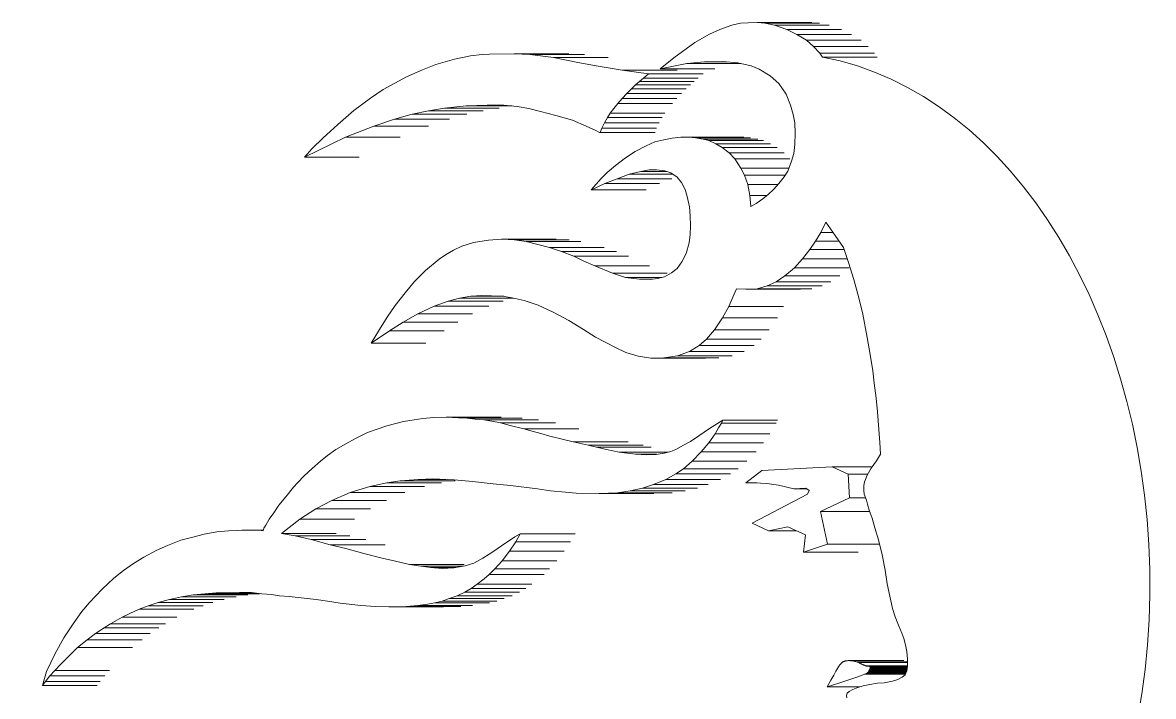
# Model space of a CAD drawing. Header units: inches. Extents: x 20 to 536, y 8 to 344.
# Drawn here: x 234.662 to 235.574, y 127.708 to 128.252 of the extents above; entities that cross this region are included whole.
import ezdxf

# ---------------------------------------------------------------- set-up
doc = ezdxf.new("R2010")
doc.units = ezdxf.units.IN
doc.header["$LTSCALE"] = 16
doc.header["$MEASUREMENT"] = 0
doc.layers.add('Visible (ANSI)', color=7, linetype='Continuous', lineweight=50)

msp = doc.modelspace()

# ---------------------------------------------------------------- linework, layer by layer
at = {"layer": 'Visible (ANSI)', "linetype": 'Continuous', "lineweight": 18}
for p, q in [((235.234134, 128.249517), (235.241053, 128.251171)), ((235.241053, 128.251171), (235.247384, 128.251547)), ((235.247384, 128.251547), (235.254591, 128.251682)), ((235.298786, 128.251682), (235.254591, 128.251682)), ((235.254591, 128.251682), (235.260666, 128.251152)), ((235.304861, 128.251152), (235.260666, 128.251152)), ((235.260666, 128.251152), (235.268648, 128.249587)), ((235.204365, 128.235677), (235.216014, 128.242428)), ((235.216014, 128.242428), (235.224457, 128.24607)), ((235.224457, 128.24607), (235.234134, 128.249517)), ((235.312842, 128.249587), (235.268648, 128.249587)), ((235.268648, 128.249587), (235.278503, 128.246104)), ((235.322697, 128.246104), (235.278503, 128.246104)), ((235.278503, 128.246104), (235.286508, 128.242073)), ((235.330702, 128.242073), (235.286508, 128.242073)), ((235.286508, 128.242073), (235.294291, 128.237395)), ((235.187219, 128.22338), (235.204365, 128.235677)), ((235.338485, 128.237395), (235.294291, 128.237395)), ((235.294291, 128.237395), (235.299952, 128.232462)), ((235.344146, 128.232462), (235.299952, 128.232462)), ((235.299952, 128.232462), (235.305162, 128.227092)), ((235.010194, 128.222248), (235.023028, 128.224833)), ((235.023028, 128.224833), (235.032559, 128.225891)), ((235.032559, 128.225891), (235.038447, 128.226178)), ((235.038447, 128.226178), (235.058459, 128.226553)), ((235.102654, 128.226553), (235.058459, 128.226553)), ((235.058459, 128.226553), (235.071111, 128.225995)), ((235.115306, 128.225995), (235.071111, 128.225995)), ((235.071111, 128.225995), (235.090053, 128.223427)), ((235.134247, 128.223427), (235.090053, 128.223427)), ((235.090053, 128.223427), (235.109892, 128.219622)), ((235.176206, 128.214464), (235.187219, 128.22338)), ((235.349356, 128.227092), (235.305162, 128.227092)), ((235.305162, 128.227092), (235.307379, 128.223832)), ((235.351573, 128.223832), (235.307379, 128.223832)), ((234.971543, 128.208045), (234.98435, 128.21356)), ((234.98435, 128.21356), (234.995302, 128.217867)), ((234.995302, 128.217867), (235.010194, 128.222248)), ((235.109892, 128.219622), (235.126178, 128.216586)), ((235.126178, 128.216586), (235.145718, 128.213193)), ((235.197907, 128.218822), (235.176206, 128.214464)), ((235.2204, 128.214464), (235.176206, 128.214464)), ((235.21195, 128.220144), (235.197907, 128.218822)), ((235.241147, 128.218822), (235.197907, 128.218822)), ((235.226752, 128.220421), (235.21195, 128.220144)), ((235.229836, 128.220144), (235.21195, 128.220144)), ((235.238944, 128.219325), (235.226752, 128.220421)), ((235.249649, 128.216878), (235.238944, 128.219325)), ((235.256235, 128.214089), (235.249649, 128.216878)), ((235.265093, 128.208694), (235.256235, 128.214089)), ((234.952766, 128.19773), (234.971543, 128.208045)), ((235.189912, 128.213193), (235.145718, 128.213193)), ((235.145718, 128.213193), (235.166759, 128.210259)), ((235.162801, 128.20684), (235.159528, 128.204165)), ((235.166759, 128.210259), (235.162801, 128.20684)), ((235.206995, 128.20684), (235.162801, 128.20684)), ((235.210953, 128.210259), (235.166759, 128.210259)), ((235.272085, 128.20247), (235.265093, 128.208694)), ((234.942397, 128.190737), (234.952766, 128.19773)), ((235.153068, 128.198248), (235.149402, 128.194542)), ((235.156496, 128.201494), (235.153068, 128.198248)), ((235.197262, 128.198248), (235.153068, 128.198248)), ((235.159528, 128.204165), (235.156496, 128.201494)), ((235.20069, 128.201494), (235.156496, 128.201494)), ((235.203722, 128.204165), (235.159528, 128.204165)), ((235.277976, 128.193843), (235.272085, 128.20247)), ((234.929009, 128.180816), (234.942397, 128.190737)), ((235.142078, 128.18645), (235.138898, 128.182412)), ((235.1455, 128.190378), (235.142078, 128.18645)), ((235.186272, 128.18645), (235.142078, 128.18645)), ((235.149402, 128.194542), (235.1455, 128.190378)), ((235.189694, 128.190378), (235.1455, 128.190378)), ((235.193596, 128.194542), (235.149402, 128.194542)), ((235.281618, 128.185173), (235.277976, 128.193843)), ((234.916049, 128.169438), (234.929009, 128.180816)), ((234.976074, 128.177821), (234.961897, 128.173862)), ((234.989282, 128.180607), (234.976074, 128.177821)), ((235.020268, 128.177821), (234.976074, 128.177821)), ((235.002169, 128.182695), (234.989282, 128.180607)), ((235.033476, 128.180607), (234.989282, 128.180607)), ((235.019552, 128.184437), (235.002169, 128.182695)), ((235.046363, 128.182695), (235.002169, 128.182695)), ((235.036702, 128.184989), (235.019552, 128.184437)), ((235.056502, 128.184437), (235.019552, 128.184437)), ((235.049935, 128.185006), (235.036702, 128.184989)), ((235.050131, 128.184989), (235.036702, 128.184989)), ((235.06089, 128.184057), (235.049935, 128.185006)), ((235.070219, 128.182385), (235.06089, 128.184057)), ((235.079553, 128.18002), (235.070219, 128.182385)), ((235.092164, 128.176794), (235.079553, 128.18002)), ((235.135878, 128.178492), (235.133739, 128.175042)), ((235.138898, 128.182412), (235.135878, 128.178492)), ((235.180072, 128.178492), (235.135878, 128.178492)), ((235.283563, 128.177531), (235.281618, 128.185173)), ((235.284939, 128.170672), (235.283563, 128.177531)), ((234.903916, 128.158369), (234.916049, 128.169438)), ((234.945122, 128.168239), (234.92217, 128.159268)), ((234.961897, 128.173862), (234.945122, 128.168239)), ((234.989316, 128.168239), (234.945122, 128.168239)), ((235.006091, 128.173862), (234.961897, 128.173862)), ((235.105484, 128.172859), (235.092164, 128.176794)), ((235.116476, 128.167987), (235.105484, 128.172859)), ((235.124349, 128.164672), (235.116476, 128.167987)), ((235.131204, 128.17079), (235.129072, 128.166545)), ((235.133739, 128.175042), (235.131204, 128.17079)), ((235.175399, 128.17079), (235.131204, 128.17079)), ((235.177933, 128.175042), (235.133739, 128.175042)), ((235.285246, 128.162533), (235.284939, 128.170672)), ((234.92217, 128.159268), (234.889126, 128.143147)), ((234.966364, 128.159268), (234.92217, 128.159268)), ((235.12723, 128.162991), (235.124349, 128.164672)), ((235.127912, 128.163004), (235.12723, 128.162991)), ((235.171424, 128.162991), (235.12723, 128.162991)), ((235.129072, 128.166545), (235.127912, 128.163004)), ((235.172106, 128.163004), (235.127912, 128.163004)), ((235.173267, 128.166545), (235.129072, 128.166545)), ((235.185911, 128.158456), (235.1929, 128.159152)), ((235.237094, 128.159152), (235.1929, 128.159152)), ((235.1929, 128.159152), (235.199496, 128.159134)), ((235.24369, 128.159134), (235.199496, 128.159134)), ((235.199496, 128.159134), (235.204897, 128.15867)), ((235.28507, 128.153241), (235.285246, 128.162533)), ((234.889126, 128.143147), (234.895283, 128.150002)), ((234.895283, 128.150002), (234.903916, 128.158369)), ((235.155996, 128.147591), (235.164847, 128.152275)), ((235.164847, 128.152275), (235.171914, 128.155373)), ((235.171914, 128.155373), (235.179192, 128.157204)), ((235.179192, 128.157204), (235.185911, 128.158456)), ((235.249091, 128.15867), (235.204897, 128.15867)), ((235.204897, 128.15867), (235.211003, 128.157655)), ((235.255197, 128.157655), (235.211003, 128.157655)), ((235.211003, 128.157655), (235.21551, 128.15661)), ((235.259704, 128.15661), (235.21551, 128.15661)), ((235.21551, 128.15661), (235.221232, 128.153893)), ((235.265426, 128.153893), (235.221232, 128.153893)), ((235.221232, 128.153893), (235.226457, 128.150884)), ((235.270651, 128.150884), (235.226457, 128.150884)), ((235.226457, 128.150884), (235.232094, 128.146612)), ((235.284218, 128.145979), (235.28507, 128.153241)), ((234.93332, 128.143147), (234.889126, 128.143147)), ((235.140178, 128.136411), (235.148247, 128.142645)), ((235.148247, 128.142645), (235.155996, 128.147591)), ((235.276288, 128.146612), (235.232094, 128.146612)), ((235.232094, 128.146612), (235.236637, 128.141755)), ((235.280831, 128.141755), (235.236637, 128.141755)), ((235.236637, 128.141755), (235.241506, 128.13408)), ((235.282434, 128.139814), (235.284218, 128.145979)), ((235.133536, 128.130638), (235.140178, 128.136411)), ((235.160646, 128.131631), (235.15112, 128.129271)), ((235.167513, 128.13295), (235.160646, 128.131631)), ((235.181327, 128.131631), (235.160646, 128.131631)), ((235.173411, 128.132862), (235.167513, 128.13295)), ((235.180158, 128.131997), (235.173411, 128.132862)), ((235.184946, 128.130499), (235.180158, 128.131997)), ((235.280111, 128.13408), (235.241506, 128.13408)), ((235.241506, 128.13408), (235.244256, 128.128484)), ((235.276373, 128.12719), (235.279222, 128.131888)), ((235.279222, 128.131888), (235.282434, 128.139814)), ((235.12057, 128.116768), (235.128684, 128.125746)), ((235.128684, 128.125746), (235.133536, 128.130638)), ((235.141466, 128.125718), (235.131675, 128.121765)), ((235.15112, 128.129271), (235.141466, 128.125718)), ((235.18566, 128.125718), (235.141466, 128.125718)), ((235.1866, 128.129271), (235.15112, 128.129271)), ((235.189895, 128.126823), (235.184946, 128.130499)), ((235.193443, 128.122724), (235.189895, 128.126823)), ((235.196585, 128.11703), (235.193443, 128.122724)), ((235.277158, 128.128484), (235.244256, 128.128484)), ((235.244256, 128.128484), (235.246926, 128.120909)), ((235.271954, 128.121719), (235.276373, 128.12719)), ((235.120852, 128.116774), (235.12057, 128.116768)), ((235.164764, 128.116768), (235.12057, 128.116768)), ((235.131675, 128.121765), (235.120852, 128.116774)), ((235.165046, 128.116774), (235.120852, 128.116774)), ((235.175869, 128.121765), (235.131675, 128.121765)), ((235.198184, 128.111307), (235.196585, 128.11703)), ((235.271233, 128.120909), (235.246926, 128.120909)), ((235.246926, 128.120909), (235.248708, 128.112046)), ((235.26349, 128.112829), (235.26792, 128.117185)), ((235.26792, 128.117185), (235.271954, 128.121719)), ((235.199946, 128.103008), (235.198184, 128.111307)), ((235.262506, 128.112046), (235.248708, 128.112046)), ((235.248708, 128.112046), (235.249389, 128.103305)), ((235.249389, 128.103305), (235.253693, 128.105771)), ((235.253693, 128.105771), (235.259182, 128.109404)), ((235.259182, 128.109404), (235.26349, 128.112829)), ((235.200576, 128.09568), (235.199946, 128.103008)), ((235.200791, 128.087749), (235.200576, 128.09568)), ((235.200575, 128.080802), (235.200791, 128.087749)), ((235.309972, 128.090733), (235.305887, 128.082156)), ((235.317513, 128.079991), (235.309972, 128.090733)), ((235.037749, 128.076109), (235.048193, 128.076894)), ((235.092387, 128.076894), (235.048193, 128.076894)), ((235.048193, 128.076894), (235.058587, 128.076493)), ((235.199657, 128.073841), (235.200575, 128.080802)), ((235.305887, 128.082156), (235.301786, 128.075322)), ((235.315993, 128.082156), (235.305887, 128.082156)), ((235.324174, 128.070086), (235.317513, 128.079991)), ((235.003039, 128.06435), (235.009323, 128.068038)), ((235.009323, 128.068038), (235.016031, 128.071338)), ((235.016031, 128.071338), (235.025692, 128.074296)), ((235.025692, 128.074296), (235.037749, 128.076109)), ((235.102781, 128.076493), (235.058587, 128.076493)), ((235.058587, 128.076493), (235.068149, 128.074887)), ((235.112343, 128.074887), (235.068149, 128.074887)), ((235.068149, 128.074887), (235.077577, 128.072683)), ((235.077577, 128.072683), (235.086866, 128.070278)), ((235.13106, 128.070278), (235.086866, 128.070278)), ((235.086866, 128.070278), (235.096726, 128.066892)), ((235.197344, 128.065377), (235.199657, 128.073841)), ((235.297219, 128.068697), (235.291121, 128.060954)), ((235.301786, 128.075322), (235.297219, 128.068697)), ((235.32467, 128.068697), (235.297219, 128.068697)), ((235.320653, 128.075322), (235.301786, 128.075322)), ((235.328418, 128.058191), (235.324174, 128.070086)), ((234.98687, 128.051748), (234.997879, 128.060683)), ((234.997879, 128.060683), (235.003039, 128.06435)), ((235.14092, 128.066892), (235.096726, 128.066892)), ((235.096726, 128.066892), (235.106449, 128.063106)), ((235.150644, 128.063106), (235.106449, 128.063106)), ((235.106449, 128.063106), (235.114704, 128.059267)), ((235.114704, 128.059267), (235.123446, 128.055265)), ((235.189877, 128.053136), (235.193758, 128.058565)), ((235.193758, 128.058565), (235.197344, 128.065377)), ((235.291121, 128.060954), (235.284708, 128.053859)), ((235.327432, 128.060954), (235.291121, 128.060954)), ((234.97797, 128.042654), (234.98687, 128.051748)), ((235.16764, 128.055265), (235.123446, 128.055265)), ((235.123446, 128.055265), (235.137821, 128.049583)), ((235.182015, 128.049583), (235.137821, 128.049583)), ((235.137821, 128.049583), (235.148384, 128.046011)), ((235.179829, 128.0466), (235.185557, 128.049683)), ((235.185557, 128.049683), (235.189877, 128.053136)), ((235.284708, 128.053859), (235.277055, 128.047394)), ((235.328902, 128.053859), (235.284708, 128.053859)), ((235.332573, 128.044347), (235.328418, 128.058191)), ((234.970484, 128.033514), (234.97797, 128.042654)), ((235.177621, 128.046011), (235.148384, 128.046011)), ((235.148384, 128.046011), (235.159489, 128.044632)), ((235.170187, 128.044632), (235.159489, 128.044632)), ((235.159489, 128.044632), (235.168196, 128.044398)), ((235.168196, 128.044398), (235.174227, 128.045106)), ((235.174227, 128.045106), (235.179829, 128.0466)), ((235.26985, 128.042464), (235.262783, 128.03928)), ((235.277055, 128.047394), (235.26985, 128.042464)), ((235.314044, 128.042464), (235.26985, 128.042464)), ((235.321249, 128.047394), (235.277055, 128.047394)), ((235.336742, 128.029541), (235.332573, 128.044347)), ((234.962284, 128.023359), (234.970484, 128.033514)), ((235.032268, 128.031436), (235.02349, 128.030775)), ((235.040002, 128.031084), (235.032268, 128.031436)), ((235.048613, 128.030997), (235.040002, 128.031084)), ((235.056707, 128.029659), (235.048613, 128.030997)), ((235.237903, 128.03687), (235.235007, 128.030127)), ((235.245376, 128.036556), (235.237903, 128.03687)), ((235.254629, 128.036948), (235.245376, 128.036556)), ((235.28957, 128.036556), (235.245376, 128.036556)), ((235.262783, 128.03928), (235.254629, 128.036948)), ((235.298823, 128.036948), (235.254629, 128.036948)), ((235.306977, 128.03928), (235.262783, 128.03928)), ((234.955957, 128.014021), (234.962284, 128.023359)), ((234.993871, 128.022773), (234.980662, 128.01654)), ((235.005253, 128.026958), (234.993871, 128.022773)), ((235.038066, 128.022773), (234.993871, 128.022773)), ((235.014191, 128.02936), (235.005253, 128.026958)), ((235.049447, 128.026958), (235.005253, 128.026958)), ((235.02349, 128.030775), (235.014191, 128.02936)), ((235.057993, 128.02936), (235.014191, 128.02936)), ((235.049957, 128.030775), (235.02349, 128.030775)), ((235.066568, 128.027362), (235.056707, 128.029659)), ((235.077848, 128.023601), (235.066568, 128.027362)), ((235.090022, 128.018119), (235.077848, 128.023601)), ((235.231725, 128.022541), (235.226681, 128.013529)), ((235.235007, 128.030127), (235.231725, 128.022541)), ((235.275919, 128.022541), (235.231725, 128.022541)), ((235.339831, 128.016426), (235.336742, 128.029541)), ((234.949635, 128.004057), (234.955957, 128.014021)), ((234.980662, 128.01654), (234.968705, 128.009948)), ((235.024856, 128.01654), (234.980662, 128.01654)), ((235.102573, 128.011298), (235.090022, 128.018119)), ((235.226681, 128.013529), (235.220184, 128.003599)), ((235.270875, 128.013529), (235.226681, 128.013529)), ((235.343406, 127.997424), (235.339831, 128.016426)), ((234.942883, 127.992836), (234.949635, 128.004057)), ((234.968705, 128.009948), (234.957752, 128.003021)), ((235.012899, 128.009948), (234.968705, 128.009948)), ((235.114448, 128.003974), (235.102573, 128.011298)), ((235.124064, 127.997799), (235.114448, 128.003974)), ((235.220184, 128.003599), (235.213744, 127.996232)), ((235.264378, 128.003599), (235.220184, 128.003599)), ((234.957752, 128.003021), (234.942883, 127.992836)), ((235.001946, 128.003021), (234.957752, 128.003021)), ((235.140167, 127.989362), (235.124064, 127.997799)), ((235.213744, 127.996232), (235.207874, 127.991106)), ((235.257938, 127.996232), (235.213744, 127.996232)), ((235.345865, 127.983698), (235.343406, 127.997424)), ((234.987077, 127.992836), (234.942883, 127.992836)), ((235.148636, 127.985549), (235.140167, 127.989362)), ((235.158503, 127.982556), (235.148636, 127.985549)), ((235.199833, 127.986218), (235.1902, 127.982693)), ((235.207874, 127.991106), (235.199833, 127.986218)), ((235.244027, 127.986218), (235.199833, 127.986218)), ((235.252069, 127.991106), (235.207874, 127.991106)), ((235.168641, 127.98076), (235.158503, 127.982556)), ((235.179367, 127.981097), (235.168641, 127.98076)), ((235.212835, 127.98076), (235.168641, 127.98076)), ((235.1902, 127.982693), (235.179367, 127.981097)), ((235.223561, 127.981097), (235.179367, 127.981097)), ((235.234395, 127.982693), (235.1902, 127.982693)), ((235.347894, 127.970713), (235.345865, 127.983698)), ((235.349156, 127.960787), (235.347894, 127.970713)), ((235.350541, 127.948688), (235.349156, 127.960787)), ((235.351708, 127.93742), (235.350541, 127.948688)), ((234.969151, 127.929624), (234.974272, 127.930642)), ((234.974272, 127.930642), (234.984704, 127.932155)), ((234.984704, 127.932155), (234.993466, 127.932846)), ((234.993466, 127.932846), (235.00363, 127.933169)), ((235.047824, 127.933169), (235.00363, 127.933169)), ((235.00363, 127.933169), (235.013522, 127.932695)), ((235.013522, 127.932695), (235.020574, 127.932415)), ((235.064768, 127.932415), (235.020574, 127.932415)), ((235.020574, 127.932415), (235.02683, 127.931741)), ((235.02683, 127.931741), (235.033925, 127.931083)), ((235.078119, 127.931083), (235.033925, 127.931083)), ((235.033925, 127.931083), (235.040465, 127.929888)), ((235.216214, 127.924107), (235.226918, 127.930881)), ((235.226918, 127.930881), (235.225675, 127.928421)), ((235.271113, 127.930881), (235.226918, 127.930881)), ((235.352899, 127.923372), (235.351708, 127.93742)), ((234.940086, 127.920902), (234.947804, 127.923419)), ((234.947804, 127.923419), (234.955612, 127.926332)), ((234.955612, 127.926332), (234.969151, 127.929624)), ((235.040465, 127.929888), (235.047472, 127.928701)), ((235.091666, 127.928701), (235.047472, 127.928701)), ((235.047472, 127.928701), (235.055047, 127.926602)), ((235.055047, 127.926602), (235.066312, 127.923763)), ((235.110506, 127.923763), (235.066312, 127.923763)), ((235.066312, 127.923763), (235.072859, 127.921909)), ((235.072859, 127.921909), (235.079873, 127.919932)), ((235.207496, 127.918121), (235.216214, 127.924107)), ((235.223355, 127.924544), (235.220633, 127.919858)), ((235.225675, 127.928421), (235.223355, 127.924544)), ((235.269869, 127.928421), (235.225675, 127.928421)), ((235.353527, 127.912905), (235.352899, 127.923372)), ((234.92241, 127.911688), (234.930244, 127.916105)), ((234.930244, 127.916105), (234.940086, 127.920902)), ((235.079873, 127.919932), (235.087167, 127.91796)), ((235.087167, 127.91796), (235.096142, 127.915756)), ((235.096142, 127.915756), (235.106146, 127.913307)), ((235.15034, 127.913307), (235.106146, 127.913307)), ((235.106146, 127.913307), (235.118255, 127.910754)), ((235.195247, 127.910607), (235.20076, 127.913488)), ((235.20076, 127.913488), (235.207496, 127.918121)), ((235.21548, 127.91259), (235.209457, 127.905306)), ((235.220633, 127.919858), (235.21548, 127.91259)), ((235.259674, 127.91259), (235.21548, 127.91259)), ((235.264827, 127.919858), (235.220633, 127.919858)), ((235.354039, 127.903484), (235.353527, 127.912905)), ((234.907761, 127.902188), (234.914338, 127.907056)), ((234.914338, 127.907056), (234.92241, 127.911688)), ((235.162449, 127.910754), (235.118255, 127.910754)), ((235.118255, 127.910754), (235.124801, 127.9089)), ((235.168995, 127.9089), (235.124801, 127.9089)), ((235.124801, 127.9089), (235.133027, 127.907077)), ((235.133027, 127.907077), (235.143306, 127.905029)), ((235.182838, 127.905029), (235.143306, 127.905029)), ((235.143306, 127.905029), (235.156419, 127.903291)), ((235.173633, 127.903291), (235.156419, 127.903291)), ((235.156419, 127.903291), (235.165192, 127.902796)), ((235.165192, 127.902796), (235.173116, 127.903208)), ((235.173116, 127.903208), (235.179636, 127.904253)), ((235.179636, 127.904253), (235.184941, 127.905538)), ((235.184941, 127.905538), (235.188936, 127.907195)), ((235.188936, 127.907195), (235.195247, 127.910607)), ((235.209457, 127.905306), (235.202131, 127.897792)), ((235.253651, 127.905306), (235.209457, 127.905306)), ((235.350806, 127.897887), (235.354039, 127.903484)), ((234.895266, 127.891807), (234.902114, 127.897602)), ((234.902114, 127.897602), (234.907761, 127.902188)), ((235.202131, 127.897792), (235.195041, 127.891665)), ((235.246325, 127.897792), (235.202131, 127.897792)), ((235.346713, 127.892156), (235.350806, 127.897887)), ((234.883786, 127.880638), (234.888979, 127.88589)), ((234.888979, 127.88589), (234.895266, 127.891807)), ((235.188845, 127.887451), (235.18091, 127.882999)), ((235.195041, 127.891665), (235.188845, 127.887451)), ((235.233039, 127.887451), (235.188845, 127.887451)), ((235.239235, 127.891665), (235.195041, 127.891665)), ((235.24556, 127.880201), (235.258377, 127.890322)), ((235.258377, 127.890322), (235.31502, 127.893156)), ((235.347427, 127.893156), (235.31502, 127.893156)), ((235.31502, 127.893156), (235.327987, 127.887318)), ((235.343856, 127.887318), (235.327987, 127.887318)), ((235.327987, 127.887318), (235.329063, 127.868082)), ((235.341924, 127.88302), (235.343275, 127.886335)), ((235.343275, 127.886335), (235.346713, 127.892156)), ((234.873959, 127.868974), (234.880175, 127.876757)), ((234.880175, 127.876757), (234.883786, 127.880638)), ((234.941888, 127.877274), (234.92598, 127.872468)), ((234.955493, 127.880193), (234.941888, 127.877274)), ((234.986082, 127.877274), (234.941888, 127.877274)), ((234.966499, 127.881833), (234.955493, 127.880193)), ((234.999687, 127.880193), (234.955493, 127.880193)), ((234.980991, 127.882924), (234.966499, 127.881833)), ((235.010693, 127.881833), (234.966499, 127.881833)), ((234.992674, 127.883358), (234.980991, 127.882924)), ((235.003345, 127.882924), (234.980991, 127.882924)), ((235.009938, 127.882656), (234.992674, 127.883358)), ((235.024888, 127.881297), (235.009938, 127.882656)), ((235.041582, 127.87956), (235.024888, 127.881297)), ((235.055518, 127.878182), (235.041582, 127.87956)), ((235.077359, 127.875315), (235.055518, 127.878182)), ((235.162123, 127.875886), (235.152137, 127.873649)), ((235.170796, 127.878917), (235.162123, 127.875886)), ((235.206317, 127.875886), (235.162123, 127.875886)), ((235.18091, 127.882999), (235.170796, 127.878917)), ((235.214991, 127.878917), (235.170796, 127.878917)), ((235.225104, 127.882999), (235.18091, 127.882999)), ((235.252194, 127.880325), (235.24556, 127.880201)), ((235.254428, 127.880201), (235.24556, 127.880201)), ((235.262422, 127.879756), (235.252194, 127.880325)), ((235.27176, 127.878411), (235.262422, 127.879756)), ((235.284162, 127.875349), (235.27176, 127.878411)), ((235.29384, 127.876037), (235.284162, 127.875349)), ((235.296548, 127.874061), (235.29384, 127.876037)), ((235.340624, 127.874155), (235.34066, 127.878062)), ((235.34066, 127.878062), (235.341215, 127.880951)), ((235.341215, 127.880951), (235.341924, 127.88302)), ((234.868478, 127.862171), (234.873959, 127.868974)), ((234.92598, 127.872468), (234.911247, 127.866045)), ((234.970174, 127.872468), (234.92598, 127.872468)), ((235.087814, 127.873872), (235.077359, 127.875315)), ((235.099863, 127.872663), (235.087814, 127.873872)), ((235.10857, 127.872006), (235.099863, 127.872663)), ((235.127066, 127.871746), (235.10857, 127.872006)), ((235.141709, 127.872225), (235.127066, 127.871746)), ((235.17126, 127.871746), (235.127066, 127.871746)), ((235.152137, 127.873649), (235.141709, 127.872225)), ((235.185903, 127.872225), (235.141709, 127.872225)), ((235.196332, 127.873649), (235.152137, 127.873649)), ((235.250528, 127.847608), (235.295142, 127.870994)), ((235.294782, 127.875349), (235.284162, 127.875349)), ((235.295142, 127.870994), (235.296548, 127.874061)), ((235.329063, 127.868082), (235.305674, 127.857002)), ((235.342062, 127.868082), (235.329063, 127.868082)), ((235.340944, 127.871077), (235.340624, 127.874155)), ((235.342735, 127.866279), (235.340944, 127.871077)), ((234.864303, 127.856115), (234.868478, 127.862171)), ((234.898259, 127.859245), (234.885286, 127.850806)), ((234.911247, 127.866045), (234.898259, 127.859245)), ((234.942453, 127.859245), (234.898259, 127.859245)), ((234.955442, 127.866045), (234.911247, 127.866045)), ((235.343783, 127.862968), (235.342735, 127.866279)), ((235.345136, 127.858265), (235.343783, 127.862968)), ((235.347307, 127.851829), (235.345136, 127.858265)), ((234.857965, 127.846069), (234.860705, 127.850894)), ((234.860705, 127.850894), (234.864303, 127.856115)), ((234.885286, 127.850806), (234.870601, 127.839262)), ((234.92948, 127.850806), (234.885286, 127.850806)), ((235.345562, 127.857002), (235.305674, 127.857002)), ((235.305674, 127.857002), (235.31148, 127.83076)), ((235.34971, 127.843809), (235.347307, 127.851829)), ((234.808187, 127.838743), (234.818495, 127.840718)), ((234.818495, 127.840718), (234.827767, 127.841591)), ((234.827767, 127.841591), (234.834928, 127.841865)), ((234.834928, 127.841865), (234.838614, 127.841934)), ((234.838614, 127.841934), (234.846573, 127.841943)), ((234.846573, 127.841943), (234.852635, 127.842056)), ((234.855822, 127.842056), (234.852635, 127.842056)), ((234.852635, 127.842056), (234.855673, 127.841594)), ((234.855673, 127.841594), (234.856311, 127.843564)), ((234.856311, 127.843564), (234.857965, 127.846069)), ((234.914795, 127.839262), (234.870601, 127.839262)), ((234.870601, 127.839262), (234.881649, 127.837494)), ((235.263856, 127.841523), (235.250528, 127.847608)), ((235.279247, 127.844852), (235.263856, 127.841523)), ((235.286451, 127.841523), (235.263856, 127.841523)), ((235.293476, 127.838277), (235.279247, 127.844852)), ((235.352491, 127.834301), (235.34971, 127.843809)), ((234.778451, 127.829619), (234.789177, 127.833841)), ((234.789177, 127.833841), (234.798928, 127.836471)), ((234.798928, 127.836471), (234.808187, 127.838743)), ((234.925843, 127.837494), (234.881649, 127.837494)), ((234.881649, 127.837494), (234.894402, 127.83455)), ((234.938597, 127.83455), (234.894402, 127.83455)), ((234.894402, 127.83455), (234.909984, 127.830228)), ((234.954178, 127.830228), (234.909984, 127.830228)), ((234.909984, 127.830228), (234.922401, 127.827119)), ((235.043537, 127.826192), (235.050087, 127.830625)), ((235.050087, 127.830625), (235.054675, 127.833734)), ((235.059655, 127.832542), (235.054582, 127.825182)), ((235.054675, 127.833734), (235.059041, 127.836521)), ((235.059041, 127.836521), (235.063345, 127.83911)), ((235.063387, 127.839111), (235.059655, 127.832542)), ((235.103849, 127.832542), (235.059655, 127.832542)), ((235.063345, 127.83911), (235.063387, 127.839111)), ((235.107581, 127.839111), (235.063387, 127.839111)), ((235.291993, 127.824314), (235.293476, 127.838277)), ((235.31148, 127.83076), (235.291993, 127.824314)), ((235.353384, 127.83076), (235.31148, 127.83076)), ((235.355589, 127.822023), (235.352491, 127.834301)), ((234.75936, 127.82017), (234.769456, 127.825604)), ((234.769456, 127.825604), (234.778451, 127.829619)), ((234.922401, 127.827119), (234.936964, 127.823254)), ((234.936964, 127.823254), (234.951864, 127.819556)), ((235.033015, 127.819313), (235.038165, 127.822591)), ((235.038165, 127.822591), (235.043537, 127.826192)), ((235.054582, 127.825182), (235.048614, 127.817337)), ((235.098776, 127.825182), (235.054582, 127.825182)), ((235.336187, 127.824314), (235.291993, 127.824314)), ((235.357815, 127.809677), (235.355589, 127.822023)), ((234.743105, 127.809485), (234.75122, 127.815057)), ((234.75122, 127.815057), (234.75936, 127.82017)), ((234.951864, 127.819556), (234.9627, 127.816894)), ((234.9627, 127.816894), (234.973938, 127.814388)), ((235.018132, 127.814388), (234.973938, 127.814388)), ((234.973938, 127.814388), (234.983186, 127.81297)), ((235.016892, 127.81297), (234.983186, 127.81297)), ((234.983186, 127.81297), (234.991078, 127.812004)), ((235.011402, 127.812004), (234.991078, 127.812004)), ((234.991078, 127.812004), (235.000207, 127.81122)), ((235.009775, 127.811717), (235.018882, 127.81332)), ((235.018882, 127.81332), (235.025731, 127.815517)), ((235.025731, 127.815517), (235.033015, 127.819313)), ((235.048614, 127.817337), (235.042742, 127.810801)), ((235.092808, 127.817337), (235.048614, 127.817337)), ((234.725676, 127.794298), (234.735245, 127.803219)), ((234.735245, 127.803219), (234.743105, 127.809485)), ((235.000207, 127.81122), (235.009775, 127.811717)), ((235.034115, 127.802815), (235.028602, 127.798356)), ((235.038335, 127.806247), (235.034115, 127.802815)), ((235.042742, 127.810801), (235.038335, 127.806247)), ((235.082529, 127.806247), (235.038335, 127.806247)), ((235.086936, 127.810801), (235.042742, 127.810801)), ((235.359665, 127.798609), (235.357815, 127.809677)), ((234.715468, 127.783727), (234.725676, 127.794298)), ((235.02369, 127.794911), (235.018576, 127.792021)), ((235.028602, 127.798356), (235.02369, 127.794911)), ((235.067885, 127.794911), (235.02369, 127.794911)), ((235.072796, 127.798356), (235.028602, 127.798356)), ((235.362414, 127.785044), (235.359665, 127.798609)), ((234.78018, 127.786162), (234.770908, 127.783613)), ((234.789806, 127.788312), (234.78018, 127.786162)), ((234.824374, 127.786162), (234.78018, 127.786162)), ((234.799185, 127.789885), (234.789806, 127.788312)), ((234.834, 127.788312), (234.789806, 127.788312)), ((234.808571, 127.790759), (234.799185, 127.789885)), ((234.84338, 127.789885), (234.799185, 127.789885)), ((234.817959, 127.791354), (234.808571, 127.790759)), ((234.852765, 127.790759), (234.808571, 127.790759)), ((234.827648, 127.791536), (234.817959, 127.791354)), ((234.848528, 127.791354), (234.817959, 127.791354)), ((234.836743, 127.791846), (234.827648, 127.791536)), ((234.846487, 127.791594), (234.836743, 127.791846)), ((234.854703, 127.79063), (234.846487, 127.791594)), ((234.862421, 127.790076), (234.854703, 127.79063)), ((234.868957, 127.789081), (234.862421, 127.790076)), ((234.876676, 127.788387), (234.868957, 127.789081)), ((234.886476, 127.787313), (234.876676, 127.788387)), ((234.898498, 127.785999), (234.886476, 127.787313)), ((234.907806, 127.784636), (234.898498, 127.785999)), ((234.918004, 127.783151), (234.907806, 127.784636)), ((235.000152, 127.78483), (234.99443, 127.783326)), ((235.006067, 127.786757), (235.000152, 127.78483)), ((235.044346, 127.78483), (235.000152, 127.78483)), ((235.012472, 127.789112), (235.006067, 127.786757)), ((235.050261, 127.786757), (235.006067, 127.786757)), ((235.018576, 127.792021), (235.012472, 127.789112)), ((235.056666, 127.789112), (235.012472, 127.789112)), ((235.06277, 127.792021), (235.018576, 127.792021)), ((235.363855, 127.7788), (235.362414, 127.785044)), ((234.702265, 127.766521), (234.709351, 127.77627)), ((234.709351, 127.77627), (234.715468, 127.783727)), ((234.755732, 127.77816), (234.748249, 127.774667)), ((234.763023, 127.780951), (234.755732, 127.77816)), ((234.799926, 127.77816), (234.755732, 127.77816)), ((234.770908, 127.783613), (234.763023, 127.780951)), ((234.807217, 127.780951), (234.763023, 127.780951)), ((234.815103, 127.783613), (234.770908, 127.783613)), ((234.934583, 127.781218), (234.918004, 127.783151)), ((234.946358, 127.780321), (234.934583, 127.781218)), ((234.957236, 127.780245), (234.946358, 127.780321)), ((234.971276, 127.780369), (234.957236, 127.780245)), ((235.00143, 127.780245), (234.957236, 127.780245)), ((234.980563, 127.781241), (234.971276, 127.780369)), ((235.01547, 127.780369), (234.971276, 127.780369)), ((234.988408, 127.782375), (234.980563, 127.781241)), ((235.024757, 127.781241), (234.980563, 127.781241)), ((234.99443, 127.783326), (234.988408, 127.782375)), ((235.038625, 127.783326), (234.99443, 127.783326)), ((235.366035, 127.772114), (235.363855, 127.7788)), ((234.694948, 127.75502), (234.702265, 127.766521)), ((234.732656, 127.766517), (234.727347, 127.763204)), ((234.741948, 127.771755), (234.732656, 127.766517)), ((234.77685, 127.766517), (234.732656, 127.766517)), ((234.748249, 127.774667), (234.741948, 127.771755)), ((234.786142, 127.771755), (234.741948, 127.771755)), ((235.368572, 127.765377), (235.366035, 127.772114)), ((234.720469, 127.758605), (234.713792, 127.75359)), ((234.727347, 127.763204), (234.720469, 127.758605)), ((234.764663, 127.758605), (234.720469, 127.758605)), ((234.771542, 127.763204), (234.727347, 127.763204)), ((235.371398, 127.75885), (235.368572, 127.765377)), ((235.372966, 127.754562), (235.371398, 127.75885)), ((234.687765, 127.742473), (234.694948, 127.75502)), ((234.713792, 127.75359), (234.706014, 127.747382)), ((234.757986, 127.75359), (234.713792, 127.75359)), ((235.374396, 127.749411), (235.372966, 127.754562)), ((235.375393, 127.743981), (235.374396, 127.749411)), ((234.680971, 127.728009), (234.687765, 127.742473)), ((234.699743, 127.741258), (234.692787, 127.734281)), ((234.706014, 127.747382), (234.699743, 127.741258)), ((234.750208, 127.747382), (234.706014, 127.747382)), ((235.375959, 127.737927), (235.375393, 127.743981)), ((234.692787, 127.734281), (234.687498, 127.728873)), ((235.318159, 127.728121), (235.31941, 127.730282)), ((235.31941, 127.730282), (235.320258, 127.73172)), ((235.320258, 127.73172), (235.320805, 127.732611)), ((235.320805, 127.732611), (235.321149, 127.73313)), ((235.321149, 127.73313), (235.32139, 127.733455)), ((235.32139, 127.733455), (235.321612, 127.733734)), ((235.321612, 127.733734), (235.321832, 127.733995)), ((235.321832, 127.733995), (235.32205, 127.73424)), ((235.32205, 127.73424), (235.322268, 127.73447)), ((235.322268, 127.73447), (235.322486, 127.734684)), ((235.322486, 127.734684), (235.322705, 127.734884)), ((235.322705, 127.734884), (235.322926, 127.73507)), ((235.322926, 127.73507), (235.323149, 127.735243)), ((235.323149, 127.735243), (235.323375, 127.735404)), ((235.323375, 127.735404), (235.323605, 127.735552)), ((235.323605, 127.735552), (235.323839, 127.73569)), ((235.323839, 127.73569), (235.324078, 127.735817)), ((235.324078, 127.735817), (235.324323, 127.735934)), ((235.324323, 127.735934), (235.324573, 127.736043)), ((235.324573, 127.736043), (235.324831, 127.736143)), ((235.324831, 127.736143), (235.325096, 127.736236)), ((235.325096, 127.736236), (235.325368, 127.736321)), ((235.325368, 127.736321), (235.32565, 127.7364)), ((235.32565, 127.7364), (235.325941, 127.73647)), ((235.325941, 127.73647), (235.326242, 127.736533)), ((235.326242, 127.736533), (235.326555, 127.736588)), ((235.326555, 127.736588), (235.326879, 127.736634)), ((235.326879, 127.736634), (235.327215, 127.736672)), ((235.327215, 127.736672), (235.327565, 127.7367)), ((235.327565, 127.7367), (235.327928, 127.736719)), ((235.327928, 127.736719), (235.328303, 127.736729)), ((235.328303, 127.736729), (235.328687, 127.73673)), ((235.372882, 127.73673), (235.328687, 127.73673)), ((235.328687, 127.73673), (235.329079, 127.736723)), ((235.329079, 127.736723), (235.329476, 127.736708)), ((235.329476, 127.736708), (235.329875, 127.736687)), ((235.329875, 127.736687), (235.330275, 127.736658)), ((235.330275, 127.736658), (235.330674, 127.736624)), ((235.330674, 127.736624), (235.331068, 127.736584)), ((235.331068, 127.736584), (235.331459, 127.736538)), ((235.331459, 127.736538), (235.331844, 127.736486)), ((235.331844, 127.736486), (235.332224, 127.736429)), ((235.332224, 127.736429), (235.332598, 127.736366)), ((235.332598, 127.736366), (235.332966, 127.736297)), ((235.332966, 127.736297), (235.333327, 127.736223)), ((235.333327, 127.736223), (235.333681, 127.736142)), ((235.333681, 127.736142), (235.334026, 127.736056)), ((235.334026, 127.736056), (235.334365, 127.735964)), ((235.334365, 127.735964), (235.334698, 127.735866)), ((235.334698, 127.735866), (235.335025, 127.735761)), ((235.376007, 127.735761), (235.335025, 127.735761)), ((235.335025, 127.735761), (235.335348, 127.735648)), ((235.37601, 127.735648), (235.335348, 127.735648)), ((235.335348, 127.735648), (235.335668, 127.735528)), ((235.376013, 127.735528), (235.335668, 127.735528)), ((235.335668, 127.735528), (235.335985, 127.735401)), ((235.376015, 127.735401), (235.335985, 127.735401)), ((235.335985, 127.735401), (235.3363, 127.735265)), ((235.376019, 127.735265), (235.3363, 127.735265)), ((235.3363, 127.735265), (235.336614, 127.735122)), ((235.336614, 127.735122), (235.336928, 127.734971)), ((235.336928, 127.734971), (235.337243, 127.734815)), ((235.337243, 127.734815), (235.33756, 127.734654)), ((235.33756, 127.734654), (235.337879, 127.734491)), ((235.337879, 127.734491), (235.338201, 127.734326)), ((235.338201, 127.734326), (235.338528, 127.734162)), ((235.338528, 127.734162), (235.33886, 127.733999)), ((235.33886, 127.733999), (235.339196, 127.733839)), ((235.339196, 127.733839), (235.339535, 127.733683)), ((235.339535, 127.733683), (235.339871, 127.733531)), ((235.339871, 127.733531), (235.340201, 127.733386)), ((235.340201, 127.733386), (235.340521, 127.733247)), ((235.340521, 127.733247), (235.340826, 127.733116)), ((235.340826, 127.733116), (235.341112, 127.732994)), ((235.341112, 127.732994), (235.341375, 127.732881)), ((235.341375, 127.732881), (235.341613, 127.732779)), ((235.341613, 127.732779), (235.341828, 127.732687)), ((235.341828, 127.732687), (235.342022, 127.732606)), ((235.342022, 127.732606), (235.342199, 127.732534)), ((235.342199, 127.732534), (235.342363, 127.732472)), ((235.376081, 127.732472), (235.342363, 127.732472)), ((235.342363, 127.732472), (235.342517, 127.732419)), ((235.376082, 127.732419), (235.342517, 127.732419)), ((235.342517, 127.732419), (235.342664, 127.732375)), ((235.376083, 127.732375), (235.342664, 127.732375)), ((235.342664, 127.732375), (235.342808, 127.73234)), ((235.376078, 127.73234), (235.342808, 127.73234)), ((235.342808, 127.73234), (235.342951, 127.732313)), ((235.344401, 127.732313), (235.342951, 127.732313)), ((235.342951, 127.732313), (235.343093, 127.732294)), ((235.344045, 127.732294), (235.343093, 127.732294)), ((235.343093, 127.732294), (235.343235, 127.732281)), ((235.343831, 127.732281), (235.343235, 127.732281)), ((235.343235, 127.732281), (235.343377, 127.732274)), ((235.343656, 127.732274), (235.343377, 127.732274)), ((235.343377, 127.732274), (235.343517, 127.732272)), ((235.343517, 127.732272), (235.343656, 127.732274)), ((235.343656, 127.732274), (235.343793, 127.732279)), ((235.343793, 127.732279), (235.343929, 127.732287)), ((235.343929, 127.732287), (235.344062, 127.732295)), ((235.344062, 127.732295), (235.344194, 127.732304)), ((235.344194, 127.732304), (235.344322, 127.732311)), ((235.344322, 127.732311), (235.344448, 127.732315)), ((235.344448, 127.732315), (235.34457, 127.732315)), ((235.376075, 127.732315), (235.34457, 127.732315)), ((235.34457, 127.732315), (235.344688, 127.732309)), ((235.376074, 127.732309), (235.344688, 127.732309)), ((235.344688, 127.732309), (235.344802, 127.732296)), ((235.376072, 127.732296), (235.344802, 127.732296)), ((235.344802, 127.732296), (235.344912, 127.732275)), ((235.376069, 127.732275), (235.344912, 127.732275)), ((235.344912, 127.732275), (235.345017, 127.732244)), ((235.376065, 127.732244), (235.345017, 127.732244)), ((235.345017, 127.732244), (235.345116, 127.732204)), ((235.376059, 127.732204), (235.345116, 127.732204)), ((235.345116, 127.732204), (235.34521, 127.732155)), ((235.376052, 127.732155), (235.34521, 127.732155)), ((235.34521, 127.732155), (235.345298, 127.732097)), ((235.376044, 127.732097), (235.345298, 127.732097)), ((235.345298, 127.732097), (235.34538, 127.732032)), ((235.376035, 127.732032), (235.34538, 127.732032)), ((235.34538, 127.732032), (235.345455, 127.73196)), ((235.345522, 127.729731), (235.345417, 127.729492)), ((235.376025, 127.73196), (235.345455, 127.73196)), ((235.345455, 127.73196), (235.345522, 127.73188)), ((235.376014, 127.73188), (235.345522, 127.73188)), ((235.345522, 127.73188), (235.345583, 127.731795)), ((235.345605, 127.729954), (235.345522, 127.729731)), ((235.375715, 127.729731), (235.345522, 127.729731)), ((235.376002, 127.731795), (235.345583, 127.731795)), ((235.345583, 127.731795), (235.345635, 127.731703)), ((235.345669, 127.730161), (235.345605, 127.729954)), ((235.375746, 127.729954), (235.345605, 127.729954)), ((235.375989, 127.731703), (235.345635, 127.731703)), ((235.345635, 127.731703), (235.345679, 127.731605)), ((235.345717, 127.730354), (235.345669, 127.730161)), ((235.375775, 127.730161), (235.345669, 127.730161)), ((235.375976, 127.731605), (235.345679, 127.731605)), ((235.345679, 127.731605), (235.345716, 127.731501)), ((235.375961, 127.731501), (235.345716, 127.731501)), ((235.345716, 127.731501), (235.345745, 127.731389)), ((235.34575, 127.730533), (235.345717, 127.730354)), ((235.375802, 127.730354), (235.345717, 127.730354)), ((235.375946, 127.731389), (235.345745, 127.731389)), ((235.345745, 127.731389), (235.345766, 127.731269)), ((235.345771, 127.730701), (235.34575, 127.730533)), ((235.375827, 127.730533), (235.34575, 127.730533)), ((235.375929, 127.731269), (235.345766, 127.731269)), ((235.345766, 127.731269), (235.345779, 127.731141)), ((235.345782, 127.730857), (235.345771, 127.730701)), ((235.37585, 127.730701), (235.345771, 127.730701)), ((235.375911, 127.731141), (235.345779, 127.731141)), ((235.345779, 127.731141), (235.345784, 127.731004)), ((235.345784, 127.731004), (235.345782, 127.730857)), ((235.375872, 127.730857), (235.345782, 127.730857)), ((235.375892, 127.731004), (235.345784, 127.731004)), ((235.375538, 127.728461), (235.376083, 127.732378)), ((235.376083, 127.732378), (235.375959, 127.737927)), ((234.677571, 127.716699), (234.680971, 127.728009)), ((234.683683, 127.724471), (234.679981, 127.719856)), ((234.687498, 127.728873), (234.683683, 127.724471)), ((234.727877, 127.724471), (234.683683, 127.724471)), ((234.731692, 127.728873), (234.687498, 127.728873)), ((235.310997, 127.715524), (235.314052, 127.720918)), ((235.314052, 127.720918), (235.316406, 127.725058)), ((235.316406, 127.725058), (235.318159, 127.728121)), ((235.329269, 127.721542), (235.321397, 127.718934)), ((235.334974, 127.723466), (235.329269, 127.721542)), ((235.338873, 127.724823), (235.334974, 127.723466)), ((235.341329, 127.72573), (235.338873, 127.724823)), ((235.342701, 127.726307), (235.341329, 127.72573)), ((235.374286, 127.72573), (235.341329, 127.72573)), ((235.343353, 127.726669), (235.342701, 127.726307)), ((235.37455, 127.726307), (235.342701, 127.726307)), ((235.343646, 127.726934), (235.343353, 127.726669)), ((235.374716, 127.726669), (235.343353, 127.726669)), ((235.34388, 127.7272), (235.343646, 127.726934)), ((235.374838, 127.726934), (235.343646, 127.726934)), ((235.344113, 127.727482), (235.34388, 127.7272)), ((235.37496, 127.7272), (235.34388, 127.7272)), ((235.344341, 127.727776), (235.344113, 127.727482)), ((235.375089, 127.727482), (235.344113, 127.727482)), ((235.344561, 127.728075), (235.344341, 127.727776)), ((235.375224, 127.727776), (235.344341, 127.727776)), ((235.344769, 127.728376), (235.344561, 127.728075)), ((235.375361, 127.728075), (235.344561, 127.728075)), ((235.344962, 127.728673), (235.344769, 127.728376)), ((235.375499, 127.728376), (235.344769, 127.728376)), ((235.345137, 127.728961), (235.344962, 127.728673)), ((235.375567, 127.728673), (235.344962, 127.728673)), ((235.345289, 127.729235), (235.345137, 127.728961)), ((235.375608, 127.728961), (235.345137, 127.728961)), ((235.345417, 127.729492), (235.345289, 127.729235)), ((235.375646, 127.729235), (235.345289, 127.729235)), ((235.375682, 127.729492), (235.345417, 127.729492)), ((235.363902, 127.720122), (235.368109, 127.721538)), ((235.368109, 127.721538), (235.371729, 127.723456)), ((235.371729, 127.723456), (235.374112, 127.725351)), ((235.374112, 127.725351), (235.375538, 127.728461)), ((234.678389, 127.717746), (234.677571, 127.716699)), ((234.721765, 127.716699), (234.677571, 127.716699)), ((234.679981, 127.719856), (234.678389, 127.717746)), ((234.724175, 127.719856), (234.679981, 127.719856)), ((235.321397, 127.718934), (235.310997, 127.715524)), ((235.337409, 127.715524), (235.310997, 127.715524)), ((235.327231, 127.710567), (235.328892, 127.711935)), ((235.328892, 127.711935), (235.331717, 127.713324)), ((235.331717, 127.713324), (235.335775, 127.715045)), ((235.335775, 127.715045), (235.340274, 127.716363)), ((235.340274, 127.716363), (235.345575, 127.717387)), ((235.345575, 127.717387), (235.351604, 127.718425)), ((235.351604, 127.718425), (235.35713, 127.718837)), ((235.35713, 127.718837), (235.363902, 127.720122)), ((235.326812, 127.708709), (235.327231, 127.710567)), ((235.326903, 127.706758), (235.326812, 127.708709))]:
    msp.add_line(p, q, dxfattribs=at)
for centre, major_axis, start_param, end_param in [((235.267955, 127.798046), (0, 0.42942), 3.2341876, 6.1529824), ((232.852951, 124.903437), (0, 2.8125), 3.6175293, 7.0657892), ((232.808756, 124.903437), (0, 2.625), 3.1490573, 6.8473643), ((232.985533, 124.903437), (0, 2.8125), 3.6175293, 6.2831853)]:
    msp.add_ellipse(centre, major_axis=major_axis, ratio=0.7071068, start_param=start_param, end_param=end_param, dxfattribs=at)

doc.saveas('drawing.dxf')
